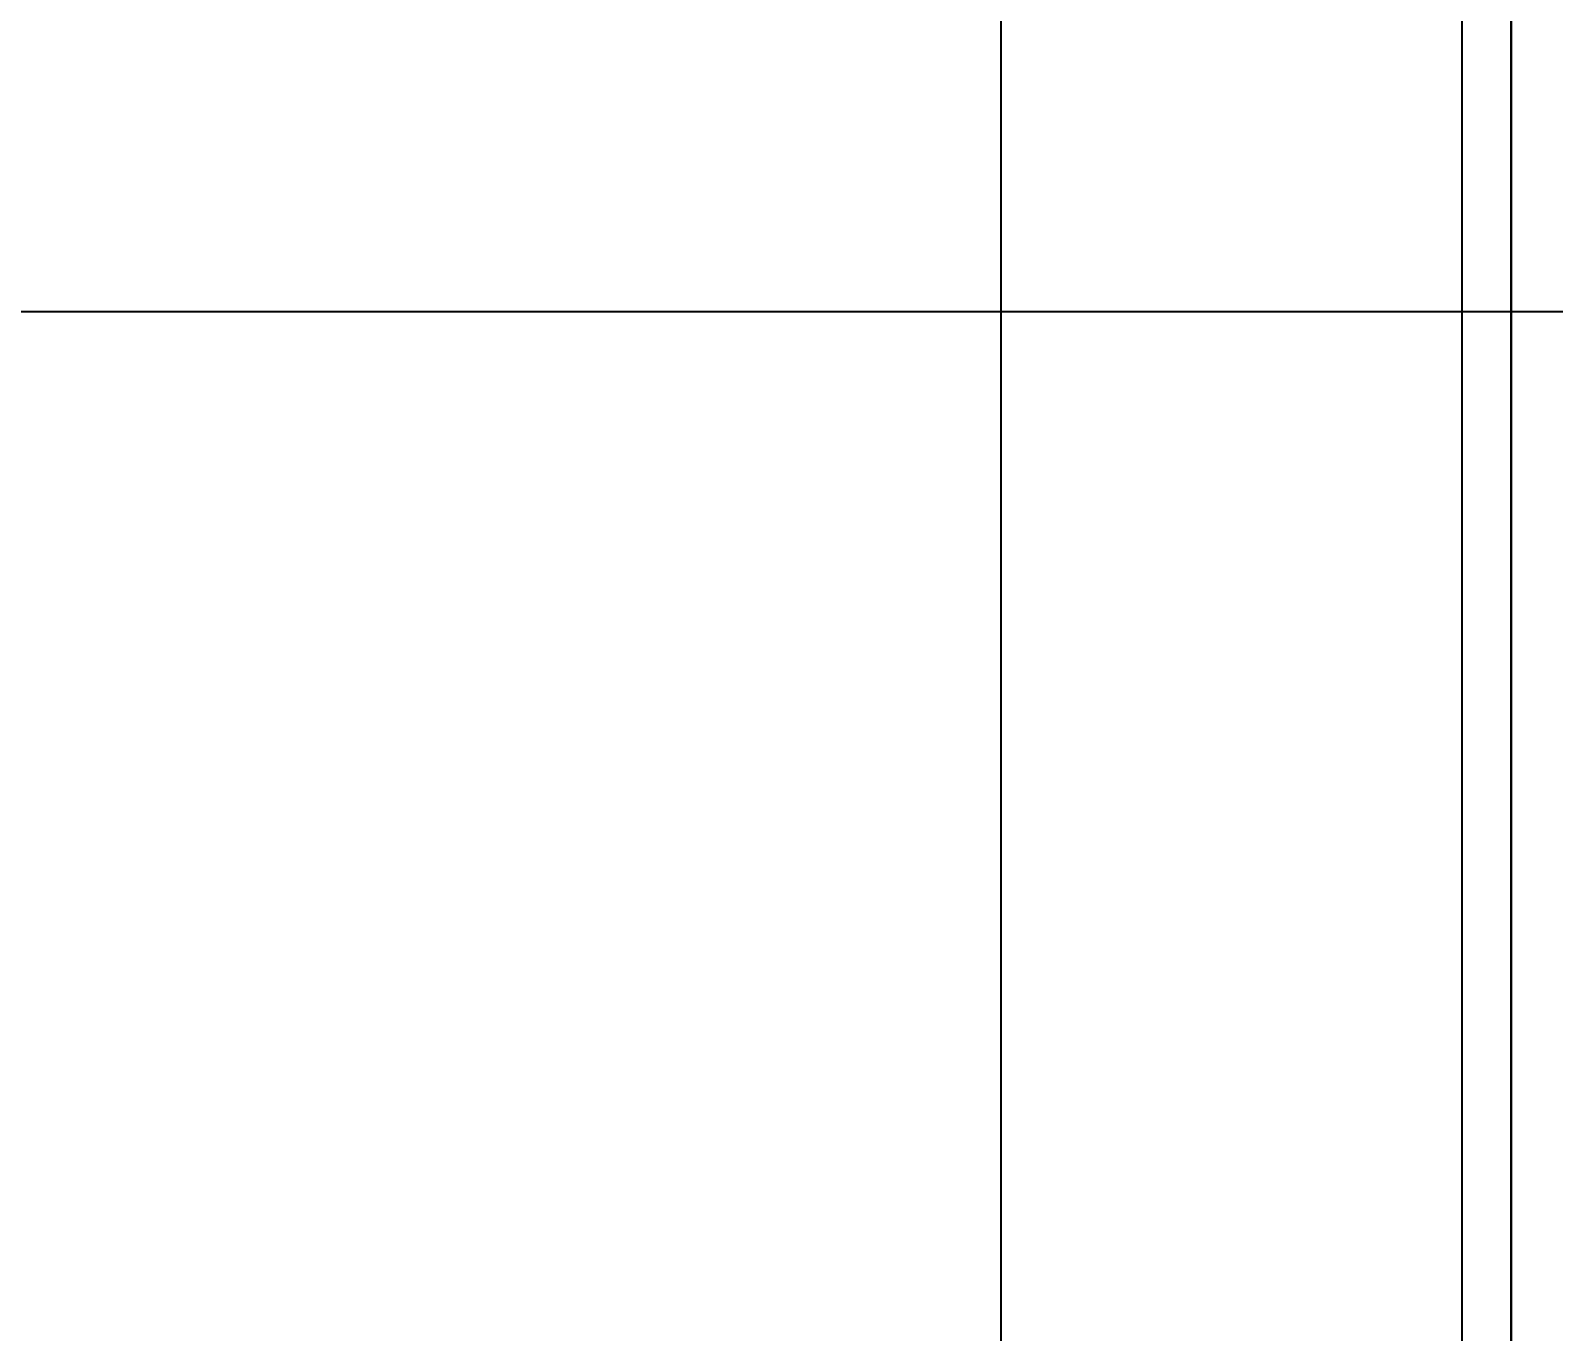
# Model space of a CAD drawing. Header units: metres. Extents: x 198 to 412, y -54 to 17.
# Drawn here: x 256.3595 to 256.6718, y -45.9713 to -45.7044 of the extents above; entities that cross this region are included whole.
import ezdxf
from ezdxf import colors
from ezdxf.entities.mleader import LeaderData, LeaderLine
from ezdxf.math import Vec2, Vec3

# ---------------------------------------------------------------- set-up
doc = ezdxf.new("R2010")
doc.units = ezdxf.units.M
doc.header["$LTSCALE"] = 10
for name, color, linetype in [('A-TEXTOS', 2, 'Continuous'), ('TCOTA', 1, 'Continuous'), ('TM-REVEST', 252, 'Continuous'), ('TM-REVOQUE', 2, 'Continuous')]:
    doc.layers.add(name, color=color, linetype=linetype)
doc.styles.add('ARIAL', font='arial.ttf')
doc.dimstyles.new('ST-COTA-25', dxfattribs={"dimscale": 0.25, "dimtxt": 0.18, "dimasz": 0.1, "dimexe": 0.18, "dimexo": 0.0625, "dimgap": 0.09, "dimtad": 1, "dimzin": 4, "dimdsep": 46, "dimtxsty": 'ARIAL', "dimblk1": 'COTA_N', "dimblk2": 'COTA_N', "dimsah": 1, "dimcen": 0.09, "dimclrd": 8, "dimclre": 8, "dimclrt": 1, "dimadec": 0, "dimazin": 0, "dimtfac": 1, "dimtix": 1, "dimtmove": 0, "dimatfit": 3, "dimldrblk": 'COTA_N', "dimfxl": 0.18, "dimtolj": 1, "dimtzin": 0, "dimarcsym": 0})

# ---------------------------------------------------------------- blocks, each defined once
blk = doc.blocks.new('COTA_N')
for p, q in [((0, 0.5), (0, -0.5)), ((-1, 0), (0, 0))]:
    blk.add_line(p, q)
at = {"color": 3, "const_width": 0.065}
blk.add_lwpolyline([(0.141, 0.141), (0.283, 0.283), (0, 0), (-0.141, -0.141), (-0.283, -0.283)], dxfattribs=at)
blk = doc.blocks.new('*D413')
at = {"layer": 'Defpoints', "color": 0, "transparency": 16777216}
for p in [(256.53853, -44.4034), (256.55858, -44.4034), (256.53853, -46.5334)]:
    blk.add_point(p, dxfattribs=at)
at = {"layer": 'TCOTA', "color": 8, "lineweight": -2, "transparency": 16777216}
for p, q in [((256.55416, -44.4034), (256.60358, -44.4034)), ((256.55858, -46.5084), (256.55858, -44.4284)), ((256.55416, -46.5334), (256.60358, -46.5334))]:
    blk.add_line(p, q, dxfattribs=at)
at = {"layer": 'TCOTA', "color": 8, "lineweight": -2, "transparency": 16777216, "xscale": 0.025, "yscale": 0.025, "zscale": 0.025}
for p, rotation in [((256.55858, -44.4034), 90), ((256.55858, -46.5334), 270)]:
    blk.add_blockref('COTA_N', p, dxfattribs=dict(at, rotation=rotation))
at = {"layer": 'TCOTA', "color": 1, "transparency": 16777216, "insert": (256.51309, -45.4684), "char_height": 0.045, "attachment_point": 5, "rotation": 90, "style": 'ARIAL'}
blk.add_mtext('\\A1;2.13', dxfattribs=at)

msp = doc.modelspace()

# ---------------------------------------------------------------- linework, layer by layer
at = {"layer": 'TM-REVEST', "elevation": 0}
for points in [[(256.65313, -46.5334), (256.65313, -44.4034), (256.66313, -44.4034), (256.66313, -46.5334)], [(256.66313, -46.2034), (256.66313, -45.6034), (256.29063, -45.6034), (256.29063, -46.2034), (256.66313, -46.2034)]]:
    msp.add_lwpolyline(points, dxfattribs=at)
at = {"layer": 'TM-REVOQUE', "elevation": 0}
msp.add_lwpolyline([(256.66313, -43.1734), (256.66313, -46.5334)], dxfattribs=at)

# ---------------------------------------------------------------- dimensions: what is measured, and where the dimension line sits
at = {"layer": 'TCOTA'}
dim = msp.add_linear_dim(base=(256.55858, -44.4034, 0), p1=(256.53853, -46.5334, 0), p2=(256.53853, -44.4034, 0), angle=90, dimstyle='ST-COTA-25', dxfattribs=at)
dim.commit()
dim.dimension.update_dxf_attribs({"geometry": '*D413', "text_midpoint": (256.51309, -45.4684, 0)})

# ---------------------------------------------------------------- leaders
at = {"layer": 'A-TEXTOS'}
ml = msp.add_multileader_mtext('Standard', dxfattribs=at)
ml.set_content('5', color=256, style='ARIAL')
ml.set_leader_properties(color=1)
ml.build(insert=Vec2(0, 0))
ml.multileader.update_dxf_attribs({"has_text_frame": 1, "arrow_head_size": 0.08, "scale": 0.02})
ctx = ml.context
ctx.base_point, ctx.scale, ctx.char_height, ctx.arrow_head_size, ctx.landing_gap_size, ctx.plane_origin = Vec3(257.23317, -45.76202, 0), 0.02, 0.08, 0.08, 0.04, Vec3(254.648, -45.76202, 0)
notes = []
notes.append((ctx, [(0, (1, 1, 0), (256.9718, -45.76202, 0), (1, 0), 0.26137, [(0, [(255.64281, -45.76202, 0)], 0, [])])]))
ctx.mtext.insert, ctx.mtext.flow_direction = Vec3(257.27317, -45.72134, 0), 5
for ctx, leaders in notes:
    for number, flags, end, landing, length, lines in leaders:
        leader = LeaderData()
        leader.index, (leader.has_last_leader_line, leader.has_dogleg_vector, leader.attachment_direction) = number, flags
        leader.last_leader_point, leader.dogleg_vector, leader.dogleg_length = Vec3(end), Vec3(landing), length
        for number, points, colour, breaks in lines:
            line = LeaderLine()
            line.index, line.vertices, line.color, line.breaks = number, Vec3.list(points), colors.encode_raw_color(colour), breaks
            leader.lines.append(line)
        ctx.leaders.append(leader)

doc.saveas('drawing.dxf')
